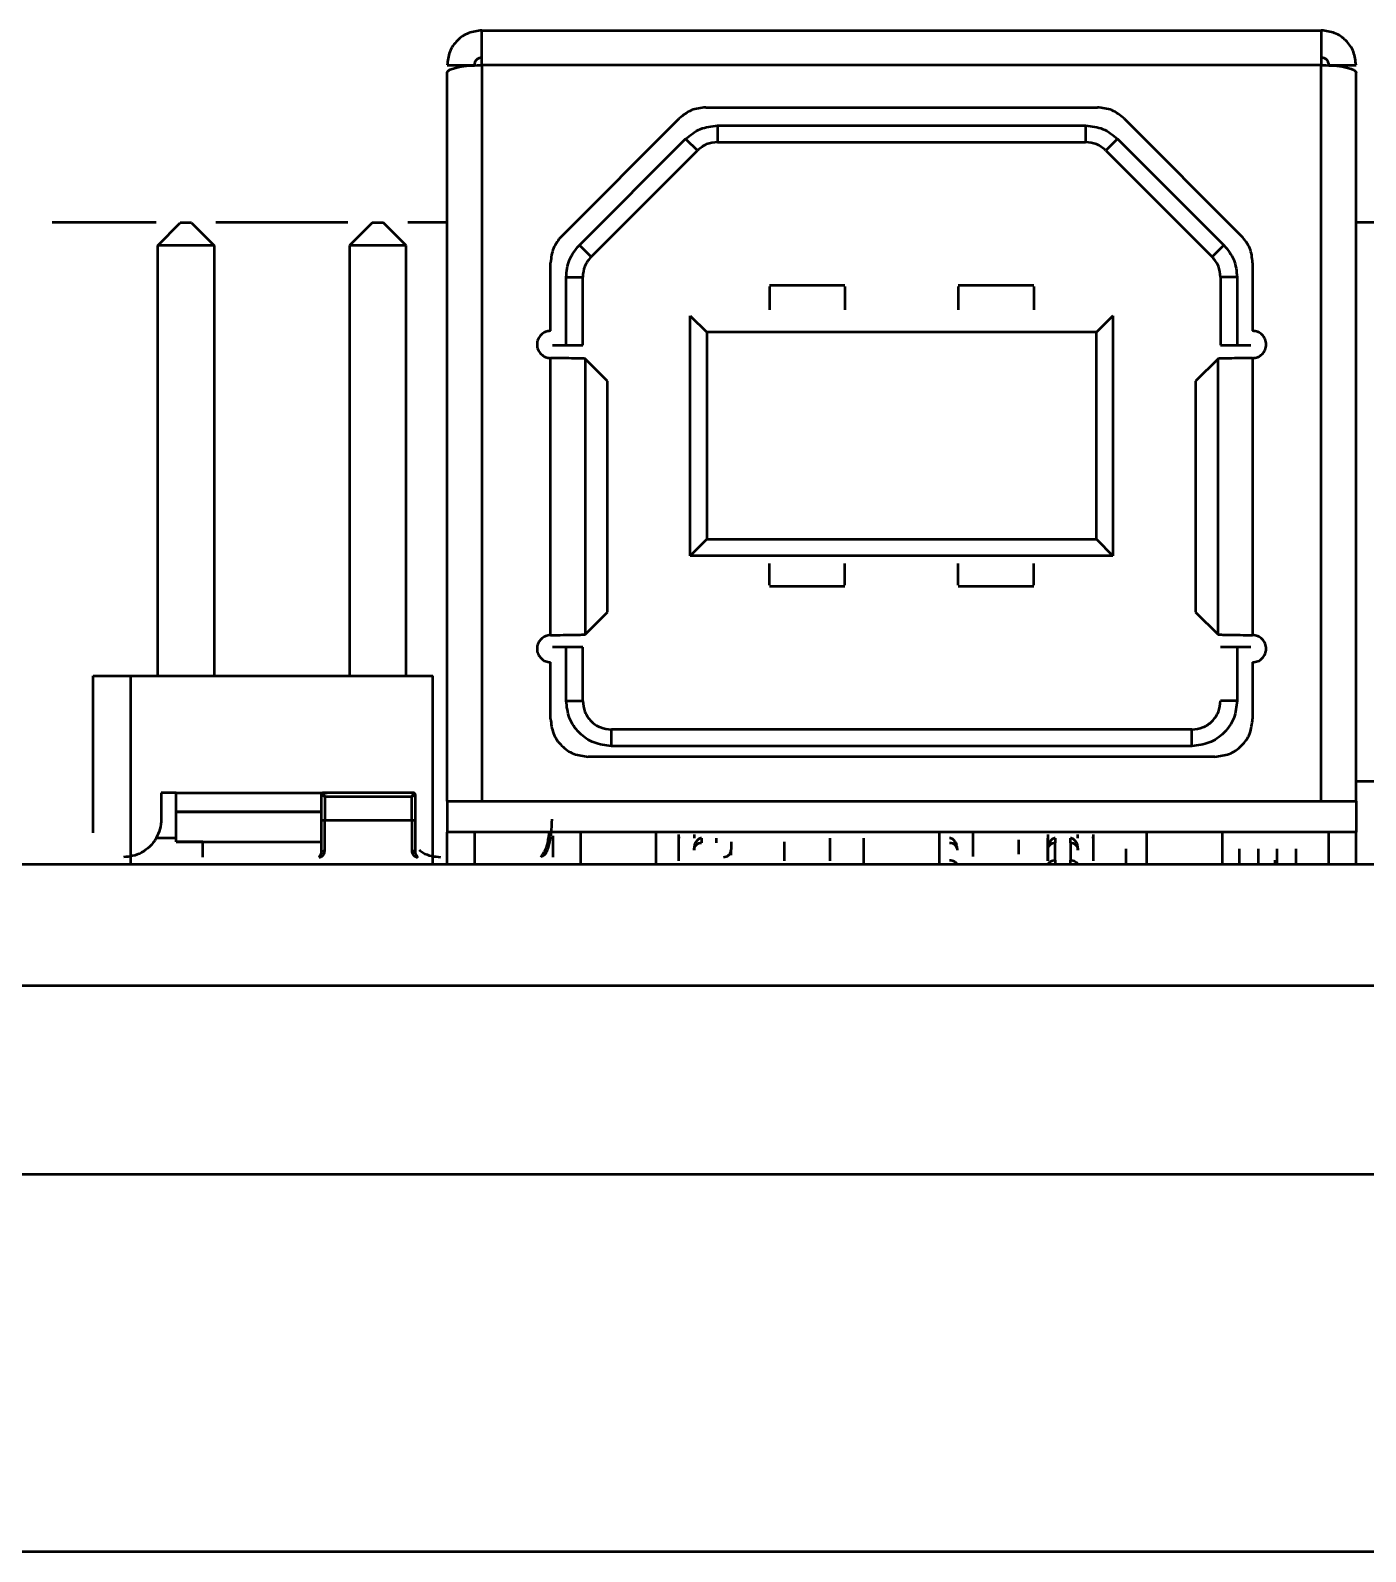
# Model space of a CAD drawing. Header units: millimetres. Extents: x 0 to 1189, y 0 to 841.
# Drawn here: x 408.5 to 426.18, y 537.29 to 557.44 of the extents above; entities that cross this region are included whole.
import ezdxf

# ---------------------------------------------------------------- set-up
doc = ezdxf.new("R2010")
doc.units = ezdxf.units.MM
doc.layers.add('粗实线层', color=7, linetype='Continuous', lineweight=50)

msp = doc.modelspace()

# ---------------------------------------------------------------- linework, layer by layer
at = {"layer": '粗实线层'}
for p, q in [((414.478, 557.444), (425.598, 557.444)), ((414.018, 556.984), (414.378, 556.984)), ((414.478, 556.984), (414.478, 547.234)), ((425.598, 556.984), (414.478, 556.984)), ((425.598, 547.234), (425.598, 556.984)), ((425.698, 556.984), (426.058, 556.984)), ((414.018, 547.234), (414.018, 556.884)), ((426.058, 547.234), (426.058, 556.884)), ((417.445, 556.424), (422.631, 556.424)), ((415.535, 554.721), (417.092, 556.278)), ((417.601, 556.184), (422.476, 556.184)), ((417.601, 556.184), (417.601, 555.964)), ((422.476, 556.184), (422.476, 555.964)), ((422.985, 556.278), (424.542, 554.721)), ((415.769, 554.601), (417.177, 556.008)), ((417.177, 556.008), (417.332, 555.853)), ((417.601, 555.964), (422.476, 555.964)), ((422.9, 556.008), (422.745, 555.853)), ((422.9, 556.008), (424.307, 554.601)), ((415.925, 554.446), (417.332, 555.853)), ((422.745, 555.853), (424.152, 554.446)), ((408.785, 554.904), (410.161, 554.904)), ((410.183, 554.594), (410.483, 554.894)), ((410.633, 554.894), (410.483, 554.894)), ((410.633, 554.894), (410.933, 554.594)), ((410.955, 554.904), (412.701, 554.904)), ((413.023, 554.894), (412.723, 554.594)), ((413.173, 554.894), (413.023, 554.894)), ((413.473, 554.594), (413.173, 554.894)), ((413.495, 554.904), (414.018, 554.904)), ((426.058, 554.904), (427.231, 554.904)), ((410.933, 554.594), (410.183, 554.594)), ((410.183, 548.894), (410.183, 554.594)), ((410.933, 554.594), (410.933, 548.894)), ((413.473, 554.594), (412.723, 554.594)), ((412.723, 554.594), (412.723, 548.894)), ((413.473, 548.894), (413.473, 554.594)), ((415.769, 554.601), (415.925, 554.446)), ((424.307, 554.601), (424.152, 554.446)), ((415.388, 553.464), (415.388, 554.367)), ((424.688, 554.367), (424.688, 553.464)), ((415.594, 553.274), (415.594, 554.177)), ((415.594, 554.177), (415.813, 554.177)), ((415.813, 553.274), (415.813, 554.177)), ((424.263, 554.177), (424.263, 553.274)), ((424.483, 554.177), (424.263, 554.177)), ((424.483, 554.177), (424.483, 553.274)), ((419.288, 554.064), (418.288, 554.064)), ((421.788, 554.064), (420.788, 554.064)), ((417.238, 553.664), (417.458, 553.445)), ((417.238, 550.484), (417.238, 553.664)), ((422.838, 553.664), (422.619, 553.445)), ((422.838, 553.664), (422.838, 550.484)), ((422.619, 553.445), (417.458, 553.445)), ((417.458, 553.445), (417.458, 550.704)), ((422.619, 550.704), (422.619, 553.445)), ((415.413, 553.274), (415.594, 553.274)), ((415.594, 553.274), (415.813, 553.274)), ((424.263, 553.274), (424.483, 553.274)), ((424.483, 553.274), (424.663, 553.274)), ((415.388, 549.434), (415.388, 553.104)), ((415.847, 553.096), (415.847, 549.442)), ((416.144, 552.798), (415.847, 553.096)), ((424.23, 553.096), (423.933, 552.798)), ((424.23, 549.442), (424.23, 553.096)), ((424.688, 553.104), (424.688, 549.434)), ((416.144, 549.74), (416.144, 552.798)), ((423.933, 552.798), (423.933, 549.74)), ((417.238, 550.484), (417.458, 550.704)), ((417.458, 550.704), (422.619, 550.704)), ((422.619, 550.704), (422.838, 550.484)), ((422.838, 550.484), (417.238, 550.484)), ((418.288, 550.084), (419.288, 550.084)), ((420.788, 550.084), (421.788, 550.084)), ((415.847, 549.442), (416.144, 549.74)), ((423.933, 549.74), (424.23, 549.442)), ((415.594, 549.274), (415.413, 549.274)), ((415.594, 548.564), (415.594, 549.274)), ((415.813, 549.274), (415.594, 549.274)), ((415.813, 548.564), (415.813, 549.274)), ((424.483, 549.274), (424.263, 549.274)), ((424.483, 549.274), (424.483, 548.564)), ((424.663, 549.274), (424.483, 549.274)), ((409.328, 546.816), (409.328, 548.894)), ((409.828, 546.394), (409.828, 548.894)), ((409.828, 548.894), (413.828, 548.894)), ((413.828, 546.394), (413.828, 548.894)), ((415.388, 548.324), (415.388, 549.074)), ((424.688, 549.074), (424.688, 548.324)), ((415.594, 548.564), (415.813, 548.564)), ((424.483, 548.564), (424.263, 548.564)), ((416.193, 547.965), (416.193, 548.184)), ((423.883, 548.184), (416.193, 548.184)), ((423.883, 547.965), (423.883, 548.184)), ((423.883, 547.965), (416.193, 547.965)), ((424.188, 547.824), (415.888, 547.824)), ((430.38, 547.494), (426.058, 547.494)), ((410.23, 547.344), (410.23, 546.994)), ((410.43, 547.344), (410.23, 547.344)), ((410.43, 547.094), (410.43, 547.344)), ((410.43, 547.094), (410.43, 547.344)), ((410.43, 547.094), (410.43, 547.344)), ((410.43, 547.344), (412.43, 547.344)), ((410.43, 547.094), (410.43, 547.344)), ((412.348, 547.319), (412.348, 546.98)), ((413.573, 547.344), (412.373, 547.344)), ((412.398, 547.294), (412.398, 546.98)), ((413.548, 547.294), (412.398, 547.294)), ((413.548, 546.98), (413.548, 547.294)), ((413.598, 546.98), (413.598, 547.319)), ((410.43, 547.094), (412.348, 547.094)), ((412.348, 547.094), (410.43, 547.094)), ((410.43, 546.744), (410.43, 547.094)), ((410.43, 546.744), (410.43, 547.094)), ((410.43, 547.094), (412.348, 547.094)), ((410.43, 546.744), (410.43, 547.094)), ((410.43, 546.744), (410.43, 547.094)), ((412.348, 547.094), (410.43, 547.094)), ((414.018, 547.234), (414.478, 547.234)), ((414.478, 547.234), (425.598, 547.234)), ((425.598, 547.234), (426.058, 547.234)), ((413.548, 546.98), (412.398, 546.98)), ((410.43, 546.744), (410.163, 546.744)), ((410.43, 546.694), (410.43, 546.744)), ((410.43, 546.694), (410.43, 546.744)), ((410.43, 546.694), (412.348, 546.694)), ((410.78, 546.694), (410.43, 546.694)), ((426.058, 546.824), (414.018, 546.824)), ((414.018, 546.394), (414.018, 546.824)), ((414.378, 546.824), (414.378, 546.394)), ((415.788, 546.394), (415.788, 546.824)), ((416.788, 546.394), (416.788, 546.824)), ((417.088, 546.764), (417.088, 546.744)), ((417.088, 546.444), (417.088, 546.744)), ((417.088, 546.444), (417.088, 546.744)), ((417.288, 546.794), (417.288, 546.744)), ((418.488, 546.444), (418.488, 546.694)), ((419.088, 546.744), (419.088, 546.444)), ((419.538, 546.394), (419.538, 546.744)), ((420.538, 546.394), (420.538, 546.824)), ((420.988, 546.502), (420.988, 546.824)), ((421.588, 546.721), (421.588, 546.533)), ((421.974, 546.744), (421.974, 546.614)), ((421.974, 546.444), (421.974, 546.744)), ((422.374, 546.744), (422.374, 546.794)), ((422.574, 546.744), (422.574, 546.764)), ((422.574, 546.744), (422.574, 546.444)), ((422.574, 546.744), (422.574, 546.444)), ((423.288, 546.394), (423.288, 546.824)), ((424.288, 546.394), (424.288, 546.824)), ((425.698, 546.394), (425.698, 546.824)), ((426.058, 546.394), (426.058, 546.824)), ((412.323, 546.494), (412.348, 546.538)), ((412.323, 546.493), (412.338, 546.494)), ((413.598, 546.538), (413.623, 546.494)), ((413.609, 546.494), (413.623, 546.493)), ((417.288, 546.614), (417.288, 546.584)), ((417.78, 546.519), (417.78, 546.594)), ((421.974, 546.614), (421.974, 546.584)), ((421.974, 546.614), (421.974, 546.444)), ((422.374, 546.584), (422.374, 546.614)), ((423.012, 546.414), (423.012, 546.604)), ((424.512, 546.414), (424.512, 546.604)), ((424.762, 546.604), (424.762, 546.414)), ((425.012, 546.414), (425.012, 546.604)), ((425.262, 546.604), (425.262, 546.414)), ((445.561, 546.394), (404.718, 546.394)), ((416.788, 546.394), (415.788, 546.394)), ((419.286, 546.394), (419.288, 546.394)), ((420.772, 546.394), (420.774, 546.394)), ((421.974, 546.394), (421.977, 546.394)), ((422.372, 546.394), (422.374, 546.394)), ((424.288, 546.394), (423.288, 546.394)), ((424.987, 546.404), (424.987, 546.454)), ((366.413, 544.794), (453.058, 544.794)), ((366.413, 542.294), (453.058, 542.294)), ((346.413, 537.294), (451.413, 537.294))]:
    msp.add_line(p, q, dxfattribs=at)
at = {"layer": '粗实线层', "flags": 128}
msp.add_lwpolyline([(415.259, 546.494), (415.259, 546.494)], dxfattribs=at)
at = {"layer": '粗实线层'}
for points, knots in [([(414.478, 557.444), (414.418, 557.437), (414.297, 557.423), (414.145, 557.317), (414.039, 557.165), (414.025, 557.045), (414.018, 556.984)], [0, 0, 0, 0, 0.249999, 0.500003, 0.749999, 1, 1, 1, 1]), ([(414.478, 556.984), (414.478, 557.045), (414.478, 557.165), (414.478, 557.317), (414.478, 557.423), (414.478, 557.437), (414.478, 557.444)], [0, 0, 0, 0, 0.250002, 0.5, 0.750004, 1, 1, 1, 1]), ([(425.598, 557.444), (425.598, 557.437), (425.598, 557.423), (425.598, 557.317), (425.598, 557.165), (425.598, 557.045), (425.598, 556.984)], [0, 0, 0, 0, 0.249996, 0.5, 0.749998, 1, 1, 1, 1]), ([(426.058, 556.984), (426.051, 557.045), (426.038, 557.165), (425.931, 557.317), (425.779, 557.423), (425.659, 557.437), (425.598, 557.444)], [0, 0, 0, 0, 0.250001, 0.499997, 0.75, 1, 1, 1, 1]), ([(414.018, 556.884), (414.021, 556.893), (414.026, 556.909), (414.068, 556.931), (414.127, 556.95), (414.217, 556.968), (414.336, 556.982), (414.435, 556.983), (414.478, 556.984)], [0, 0, 0, 0, 0.1602, 0.3152112, 0.4608458, 0.5944533, 0.8213658, 1, 1, 1, 1]), ([(414.478, 557.084), (414.465, 557.083), (414.439, 557.08), (414.406, 557.057), (414.383, 557.024), (414.38, 556.997), (414.378, 556.984)], [0, 0, 0, 0, 0.249999, 0.500003, 0.750007, 1, 1, 1, 1]), ([(425.698, 556.984), (425.697, 556.997), (425.694, 557.024), (425.671, 557.057), (425.638, 557.08), (425.611, 557.083), (425.598, 557.084)], [0, 0, 0, 0, 0.249992, 0.499998, 0.75, 1, 1, 1, 1]), ([(425.598, 556.984), (425.642, 556.983), (425.741, 556.982), (425.86, 556.968), (425.95, 556.95), (426.009, 556.931), (426.05, 556.909), (426.056, 556.893), (426.058, 556.884)], [0, 0, 0, 0, 0.1786342, 0.4055474, 0.5391544, 0.6847886, 0.8398001, 1, 1, 1, 1]), ([(417.445, 556.424), (417.379, 556.417), (417.247, 556.404), (417.144, 556.32), (417.092, 556.278)], [0, 0, 0, 0, 0.499999, 1, 1, 1, 1]), ([(422.985, 556.278), (422.933, 556.32), (422.83, 556.404), (422.697, 556.417), (422.631, 556.424)], [0, 0, 0, 0, 0.5, 1, 1, 1, 1]), ([(417.177, 556.008), (417.239, 556.058), (417.363, 556.159), (417.521, 556.175), (417.601, 556.184)], [0, 0, 0, 0, 0.500002, 1, 1, 1, 1]), ([(422.476, 556.184), (422.555, 556.175), (422.714, 556.159), (422.838, 556.058), (422.9, 556.008)], [0, 0, 0, 0, 0.499998, 1, 1, 1, 1]), ([(417.601, 555.964), (417.55, 555.959), (417.45, 555.949), (417.371, 555.885), (417.332, 555.853)], [0, 0, 0, 0, 0.5, 1, 1, 1, 1]), ([(422.745, 555.853), (422.705, 555.885), (422.627, 555.949), (422.526, 555.959), (422.476, 555.964)], [0, 0, 0, 0, 0.5, 1, 1, 1, 1]), ([(415.535, 554.721), (415.493, 554.669), (415.409, 554.566), (415.395, 554.433), (415.388, 554.367)], [0, 0, 0, 0, 0.500002, 1, 1, 1, 1]), ([(415.594, 554.177), (415.602, 554.256), (415.618, 554.415), (415.719, 554.539), (415.769, 554.601)], [0, 0, 0, 0, 0.5, 1, 1, 1, 1]), ([(424.307, 554.601), (424.357, 554.539), (424.458, 554.415), (424.475, 554.256), (424.483, 554.177)], [0, 0, 0, 0, 0.5, 1, 1, 1, 1]), ([(424.688, 554.367), (424.681, 554.433), (424.668, 554.566), (424.584, 554.669), (424.542, 554.721)], [0, 0, 0, 0, 0.499998, 1, 1, 1, 1]), ([(415.925, 554.446), (415.893, 554.406), (415.829, 554.328), (415.818, 554.227), (415.813, 554.177)], [0, 0, 0, 0, 0.499994, 1, 1, 1, 1]), ([(424.263, 554.177), (424.258, 554.227), (424.248, 554.328), (424.184, 554.406), (424.152, 554.446)], [0, 0, 0, 0, 0.5000062, 1, 1, 1, 1]), ([(418.288, 554.052), (418.288, 554.045), (418.288, 554.028), (418.288, 553.9), (418.288, 553.76), (418.288, 553.742)], [0, 0, 0, 0, 0.414788, 0.921296, 1, 1, 1, 1]), ([(419.288, 554.052), (419.288, 554.045), (419.288, 554.028), (419.288, 553.9), (419.288, 553.76), (419.288, 553.742)], [0, 0, 0, 0, 0.414788, 0.921296, 1, 1, 1, 1]), ([(420.788, 554.052), (420.788, 554.045), (420.788, 554.028), (420.788, 553.9), (420.788, 553.76), (420.788, 553.742)], [0, 0, 0, 0, 0.414788, 0.921296, 1, 1, 1, 1]), ([(421.788, 554.052), (421.788, 554.045), (421.788, 554.028), (421.788, 553.9), (421.788, 553.76), (421.788, 553.742)], [0, 0, 0, 0, 0.414788, 0.921296, 1, 1, 1, 1]), ([(415.388, 553.464), (415.365, 553.462), (415.318, 553.456), (415.258, 553.414), (415.218, 553.355), (415.204, 553.284), (415.218, 553.213), (415.258, 553.154), (415.318, 553.112), (415.365, 553.107), (415.388, 553.104)], [0, 0, 0, 0, 0.125, 0.25, 0.375001, 0.499997, 0.624999, 0.75, 0.875, 1, 1, 1, 1]), ([(424.868, 553.284), (424.866, 553.308), (424.86, 553.355), (424.819, 553.414), (424.759, 553.456), (424.712, 553.462), (424.688, 553.464)], [0, 0, 0, 0, 0.249993, 0.499998, 0.749999, 1, 1, 1, 1]), ([(424.688, 553.104), (424.712, 553.107), (424.759, 553.112), (424.819, 553.154), (424.86, 553.213), (424.866, 553.261), (424.868, 553.284)], [0, 0, 0, 0, 0.249998, 0.499995, 0.749997, 1, 1, 1, 1]), ([(415.847, 553.096), (415.835, 553.097), (415.813, 553.098), (415.706, 553.1), (415.559, 553.102), (415.445, 553.104), (415.388, 553.104)], [0, 0, 0, 0, 0.249996, 0.499999, 0.749999, 1, 1, 1, 1]), ([(424.688, 553.104), (424.631, 553.104), (424.518, 553.102), (424.371, 553.1), (424.263, 553.098), (424.241, 553.097), (424.23, 553.096)], [0, 0, 0, 0, 0.250001, 0.500001, 0.750004, 1, 1, 1, 1]), ([(418.288, 550.094), (418.288, 550.129), (418.288, 550.171), (418.288, 550.35), (418.288, 550.383)], [0, 0, 0, 0, 0.814408, 1, 1, 1, 1]), ([(419.288, 550.094), (419.288, 550.129), (419.288, 550.171), (419.288, 550.35), (419.288, 550.383)], [0, 0, 0, 0, 0.814408, 1, 1, 1, 1]), ([(420.788, 550.094), (420.788, 550.129), (420.788, 550.171), (420.788, 550.35), (420.788, 550.383)], [0, 0, 0, 0, 0.814408, 1, 1, 1, 1]), ([(421.788, 550.094), (421.788, 550.129), (421.788, 550.171), (421.788, 550.35), (421.788, 550.383)], [0, 0, 0, 0, 0.814408, 1, 1, 1, 1]), ([(415.388, 549.434), (415.365, 549.432), (415.318, 549.426), (415.258, 549.384), (415.218, 549.325), (415.204, 549.254), (415.218, 549.183), (415.258, 549.124), (415.318, 549.082), (415.365, 549.077), (415.388, 549.074)], [0, 0, 0, 0, 0.125, 0.25, 0.375001, 0.499997, 0.624999, 0.75, 0.875, 1, 1, 1, 1]), ([(415.388, 549.434), (415.445, 549.435), (415.559, 549.436), (415.706, 549.438), (415.813, 549.44), (415.835, 549.442), (415.847, 549.442)], [0, 0, 0, 0, 0.250001, 0.500001, 0.750004, 1, 1, 1, 1]), ([(424.23, 549.442), (424.241, 549.442), (424.263, 549.44), (424.371, 549.438), (424.518, 549.436), (424.631, 549.435), (424.688, 549.434)], [0, 0, 0, 0, 0.249996, 0.499999, 0.749999, 1, 1, 1, 1]), ([(424.868, 549.254), (424.866, 549.278), (424.86, 549.325), (424.819, 549.384), (424.759, 549.426), (424.712, 549.432), (424.688, 549.434)], [0, 0, 0, 0, 0.249993, 0.499998, 0.749999, 1, 1, 1, 1]), ([(424.688, 549.074), (424.712, 549.077), (424.759, 549.082), (424.819, 549.124), (424.86, 549.183), (424.866, 549.231), (424.868, 549.254)], [0, 0, 0, 0, 0.249998, 0.499995, 0.749997, 1, 1, 1, 1]), ([(409.328, 548.894), (409.336, 548.894), (409.351, 548.894), (409.466, 548.894), (409.632, 548.894), (409.763, 548.894), (409.828, 548.894)], [0, 0, 0, 0, 0.2499962, 0.4999992, 0.7499998, 1, 1, 1, 1]), ([(416.193, 547.965), (416.115, 547.974), (415.958, 547.992), (415.76, 548.13), (415.621, 548.329), (415.603, 548.486), (415.594, 548.564)], [0, 0, 0, 0, 0.25, 0.5, 0.75, 1, 1, 1, 1]), ([(415.813, 548.564), (415.819, 548.514), (415.83, 548.415), (415.918, 548.289), (416.044, 548.201), (416.144, 548.19), (416.193, 548.184)], [0, 0, 0, 0, 0.249999, 0.499999, 0.75, 1, 1, 1, 1]), ([(424.483, 548.564), (424.474, 548.486), (424.456, 548.329), (424.317, 548.13), (424.119, 547.992), (423.962, 547.974), (423.883, 547.965)], [0, 0, 0, 0, 0.25, 0.499999, 0.75, 1, 1, 1, 1]), ([(423.883, 548.184), (423.933, 548.19), (424.033, 548.201), (424.158, 548.289), (424.246, 548.415), (424.258, 548.514), (424.263, 548.564)], [0, 0, 0, 0, 0.250001, 0.500001, 0.750002, 1, 1, 1, 1]), ([(415.388, 548.324), (415.396, 548.259), (415.411, 548.128), (415.526, 547.962), (415.692, 547.847), (415.823, 547.832), (415.888, 547.824)], [0, 0, 0, 0, 0.249998, 0.499999, 0.75, 1, 1, 1, 1]), ([(424.188, 547.824), (424.254, 547.832), (424.385, 547.847), (424.55, 547.962), (424.666, 548.128), (424.681, 548.259), (424.688, 548.324)], [0, 0, 0, 0, 0.2499999, 0.5000009, 0.7500016, 1, 1, 1, 1]), ([(412.373, 547.344), (412.37, 547.344), (412.365, 547.343), (412.36, 547.34), (412.355, 547.337), (412.352, 547.333), (412.349, 547.327), (412.349, 547.322), (412.348, 547.319)], [0, 0, 0, 0, 0.239462, 0.368353, 0.499978, 0.631617, 0.760519, 1, 1, 1, 1]), ([(412.348, 547.319), (412.348, 547.319), (412.349, 547.319), (412.352, 547.317), (412.357, 547.315), (412.365, 547.311), (412.379, 547.304), (412.392, 547.297), (412.398, 547.294)], [0, 0, 0, 0, 0.118327, 0.23776, 0.3592, 0.483182, 0.737971, 1, 1, 1, 1]), ([(412.398, 547.294), (412.395, 547.301), (412.389, 547.314), (412.382, 547.328), (412.377, 547.336), (412.375, 547.341), (412.374, 547.344), (412.373, 547.344), (412.373, 547.344)], [0, 0, 0, 0, 0.262028, 0.516829, 0.6408, 0.76224, 0.881673, 1, 1, 1, 1]), ([(413.573, 547.344), (413.573, 547.344), (413.573, 547.344), (413.572, 547.341), (413.569, 547.336), (413.565, 547.328), (413.558, 547.314), (413.552, 547.301), (413.548, 547.294)], [0, 0, 0, 0, 0.118327, 0.237758, 0.359197, 0.483168, 0.737968, 1, 1, 1, 1]), ([(413.548, 547.294), (413.555, 547.297), (413.568, 547.304), (413.582, 547.311), (413.59, 547.315), (413.595, 547.317), (413.598, 547.319), (413.598, 547.319), (413.598, 547.319)], [0, 0, 0, 0, 0.262036, 0.516824, 0.640805, 0.762244, 0.881673, 1, 1, 1, 1]), ([(413.598, 547.319), (413.598, 547.322), (413.597, 547.327), (413.594, 547.333), (413.591, 547.337), (413.587, 547.34), (413.581, 547.343), (413.576, 547.344), (413.573, 547.344)], [0, 0, 0, 0, 0.239481, 0.368383, 0.500022, 0.631647, 0.760538, 1, 1, 1, 1]), ([(414.018, 547.234), (414.018, 547.181), (414.018, 547.073), (414.018, 546.938), (414.018, 546.843), (414.018, 546.83), (414.018, 546.824)], [0, 0, 0, 0, 0.25, 0.5, 0.749998, 1, 1, 1, 1]), ([(426.058, 547.234), (426.058, 547.181), (426.058, 547.073), (426.058, 546.938), (426.058, 546.843), (426.058, 546.83), (426.058, 546.824)], [0, 0, 0, 0, 0.25, 0.5, 0.749998, 1, 1, 1, 1]), ([(410.23, 546.994), (410.227, 546.95), (410.221, 546.863), (410.183, 546.784), (410.163, 546.744)], [0, 0, 0, 0, 0.499997, 1, 1, 1, 1]), ([(412.348, 546.98), (412.348, 546.938), (412.348, 546.852), (412.348, 546.73), (412.348, 546.62), (412.348, 546.565), (412.348, 546.538)], [0, 0, 0, 0, 0.246559, 0.500003, 0.753442, 1, 1, 1, 1]), ([(412.398, 546.98), (412.392, 546.98), (412.382, 546.98), (412.371, 546.98), (412.363, 546.98), (412.356, 546.98), (412.35, 546.98), (412.349, 546.98), (412.348, 546.98)], [0, 0, 0, 0, 0.23946, 0.368356, 0.500014, 0.631658, 0.760559, 1, 1, 1, 1]), ([(412.398, 546.578), (412.398, 546.603), (412.398, 546.653), (412.398, 546.753), (412.398, 546.864), (412.398, 546.941), (412.398, 546.98)], [0, 0, 0, 0, 0.246559, 0.499999, 0.75344, 1, 1, 1, 1]), ([(413.548, 546.98), (413.548, 546.941), (413.548, 546.864), (413.548, 546.753), (413.548, 546.653), (413.548, 546.603), (413.548, 546.578)], [0, 0, 0, 0, 0.24656, 0.500001, 0.753441, 1, 1, 1, 1]), ([(413.598, 546.98), (413.598, 546.98), (413.597, 546.98), (413.59, 546.98), (413.584, 546.98), (413.576, 546.98), (413.564, 546.98), (413.555, 546.98), (413.548, 546.98)], [0, 0, 0, 0, 0.239439, 0.368344, 0.499979, 0.631637, 0.760542, 1, 1, 1, 1]), ([(413.598, 546.538), (413.598, 546.565), (413.598, 546.62), (413.598, 546.73), (413.598, 546.852), (413.598, 546.938), (413.598, 546.98)], [0, 0, 0, 0, 0.246558, 0.499997, 0.753441, 1, 1, 1, 1]), ([(415.403, 546.994), (415.401, 546.931), (415.398, 546.835), (415.38, 546.718), (415.362, 546.638), (415.339, 546.574), (415.305, 546.511), (415.277, 546.501), (415.259, 546.494)], [0, 0, 0, 0, 0.239457, 0.368358, 0.500001, 0.631637, 0.760541, 1, 1, 1, 1]), ([(410.163, 546.744), (410.151, 546.724), (410.124, 546.683), (410.06, 546.613), (409.968, 546.548), (409.851, 546.503), (409.77, 546.497), (409.73, 546.494)], [0, 0, 0, 0, 0.119395, 0.250393, 0.50015, 0.749167, 1, 1, 1, 1]), ([(410.78, 546.494), (410.78, 546.497), (410.78, 546.503), (410.78, 546.547), (410.78, 546.612), (410.78, 546.667), (410.78, 546.694)], [0, 0, 0, 0, 0.249998, 0.499997, 0.749999, 1, 1, 1, 1]), ([(415.259, 546.494), (415.29, 546.541), (415.353, 546.636), (415.362, 546.748), (415.367, 546.805)], [0, 0, 0, 0, 0.4999985, 1, 1, 1, 1]), ([(415.417, 546.775), (415.417, 546.728), (415.417, 546.624), (415.417, 546.517), (415.417, 546.502), (415.417, 546.494)], [0, 0, 0, 0, 0.292808, 0.646402, 1, 1, 1, 1]), ([(417.088, 546.744), (417.088, 546.751), (417.088, 546.764), (417.088, 546.78), (417.088, 546.792), (417.088, 546.793), (417.088, 546.794)], [0, 0, 0, 0, 0.250004, 0.499962, 0.749926, 1, 1, 1, 1]), ([(417.388, 546.744), (417.381, 546.743), (417.366, 546.742), (417.34, 546.727), (417.314, 546.699), (417.293, 546.659), (417.29, 546.629), (417.288, 546.614)], [0, 0, 0, 0, 0.119127, 0.251354, 0.501343, 0.751131, 1, 1, 1, 1]), ([(417.288, 546.584), (417.29, 546.597), (417.292, 546.616), (417.304, 546.639), (417.317, 546.655), (417.333, 546.668), (417.356, 546.68), (417.376, 546.682), (417.388, 546.684)], [0, 0, 0, 0, 0.239458, 0.368362, 0.500003, 0.631644, 0.760543, 1, 1, 1, 1]), ([(417.388, 546.744), (417.388, 546.736), (417.388, 546.72), (417.388, 546.702), (417.388, 546.689), (417.388, 546.685), (417.388, 546.684)], [0, 0, 0, 0, 0.247376, 0.500119, 0.752818, 1, 1, 1, 1]), ([(417.588, 546.684), (417.588, 546.685), (417.588, 546.689), (417.588, 546.702), (417.588, 546.72), (417.588, 546.736), (417.588, 546.744)], [0, 0, 0, 0, 0.247182, 0.499881, 0.752624, 1, 1, 1, 1]), ([(417.78, 546.694), (417.78, 546.677), (417.78, 546.642), (417.78, 546.61), (417.78, 546.594)], [0, 0, 0, 0, 0.500014, 1, 1, 1, 1]), ([(420.774, 546.614), (420.773, 546.629), (420.77, 546.659), (420.749, 546.699), (420.723, 546.727), (420.696, 546.742), (420.681, 546.743), (420.674, 546.744)], [0, 0, 0, 0, 0.250067, 0.499834, 0.749348, 0.881182, 1, 1, 1, 1]), ([(420.674, 546.684), (420.687, 546.682), (420.706, 546.68), (420.73, 546.668), (420.746, 546.655), (420.758, 546.639), (420.771, 546.616), (420.773, 546.597), (420.774, 546.584)], [0, 0, 0, 0, 0.239454, 0.368357, 0.499995, 0.631639, 0.760541, 1, 1, 1, 1]), ([(421.974, 546.794), (421.974, 546.793), (421.974, 546.792), (421.974, 546.78), (421.974, 546.764), (421.974, 546.751), (421.974, 546.744)], [0, 0, 0, 0, 0.24999, 0.499965, 0.749986, 1, 1, 1, 1]), ([(422.074, 546.744), (422.067, 546.743), (422.052, 546.742), (422.026, 546.727), (422, 546.699), (421.979, 546.659), (421.976, 546.629), (421.974, 546.614)], [0, 0, 0, 0, 0.119127, 0.251354, 0.501342, 0.751131, 1, 1, 1, 1]), ([(421.974, 546.584), (421.976, 546.597), (421.978, 546.616), (421.99, 546.639), (422.003, 546.655), (422.019, 546.668), (422.042, 546.68), (422.062, 546.682), (422.074, 546.684)], [0, 0, 0, 0, 0.23946, 0.368361, 0.500005, 0.631643, 0.760545, 1, 1, 1, 1]), ([(422.074, 546.744), (422.074, 546.736), (422.074, 546.72), (422.074, 546.702), (422.074, 546.689), (422.074, 546.685), (422.074, 546.684)], [0, 0, 0, 0, 0.247362, 0.500134, 0.752812, 1, 1, 1, 1]), ([(422.074, 546.454), (422.074, 546.512), (422.074, 546.629), (422.074, 546.665), (422.074, 546.684)], [0, 0, 0, 0, 0.500003, 1, 1, 1, 1]), ([(422.374, 546.614), (422.373, 546.629), (422.37, 546.659), (422.349, 546.699), (422.323, 546.727), (422.296, 546.742), (422.281, 546.743), (422.274, 546.744)], [0, 0, 0, 0, 0.250067, 0.499834, 0.749347, 0.881182, 1, 1, 1, 1]), ([(422.274, 546.684), (422.274, 546.685), (422.274, 546.689), (422.274, 546.702), (422.274, 546.72), (422.274, 546.736), (422.274, 546.744)], [0, 0, 0, 0, 0.247188, 0.499866, 0.752638, 1, 1, 1, 1]), ([(422.274, 546.684), (422.274, 546.665), (422.274, 546.629), (422.274, 546.512), (422.274, 546.454)], [0, 0, 0, 0, 0.499997, 1, 1, 1, 1]), ([(422.274, 546.684), (422.287, 546.682), (422.306, 546.68), (422.33, 546.668), (422.346, 546.655), (422.358, 546.639), (422.371, 546.616), (422.373, 546.597), (422.374, 546.584)], [0, 0, 0, 0, 0.239455, 0.368357, 0.499995, 0.631639, 0.76054, 1, 1, 1, 1]), ([(422.574, 546.794), (422.574, 546.793), (422.574, 546.792), (422.574, 546.78), (422.574, 546.764), (422.574, 546.751), (422.574, 546.744)], [0, 0, 0, 0, 0.24999, 0.499965, 0.749986, 1, 1, 1, 1]), ([(412.323, 546.494), (412.323, 546.494), (412.323, 546.494), (412.323, 546.494), (412.323, 546.493), (412.323, 546.493)], [0, 0, 0, 0, 0.175488, 0.499801, 1, 1, 1, 1]), ([(412.338, 546.494), (412.354, 546.503), (412.386, 546.52), (412.394, 546.559), (412.398, 546.578)], [0, 0, 0, 0, 0.502013, 1, 1, 1, 1]), ([(412.348, 546.538), (412.349, 546.543), (412.35, 546.55), (412.356, 546.56), (412.363, 546.566), (412.371, 546.571), (412.382, 546.576), (412.392, 546.577), (412.398, 546.578)], [0, 0, 0, 0, 0.239442, 0.368351, 0.499987, 0.631638, 0.760545, 1, 1, 1, 1]), ([(413.548, 546.578), (413.552, 546.559), (413.56, 546.52), (413.593, 546.503), (413.609, 546.494)], [0, 0, 0, 0, 0.497987, 1, 1, 1, 1]), ([(413.598, 546.538), (413.598, 546.543), (413.597, 546.55), (413.59, 546.56), (413.584, 546.566), (413.576, 546.571), (413.564, 546.576), (413.555, 546.577), (413.548, 546.578)], [0, 0, 0, 0, 0.23944, 0.368354, 0.499981, 0.631631, 0.760547, 1, 1, 1, 1]), ([(413.623, 546.493), (413.623, 546.493), (413.623, 546.494), (413.624, 546.494), (413.623, 546.494), (413.623, 546.494)], [0, 0, 0, 0, 0.500199, 0.824512, 1, 1, 1, 1]), ([(413.645, 546.589), (413.661, 546.576), (413.713, 546.537), (413.81, 546.504), (413.89, 546.497), (413.93, 546.494)], [0, 0, 0, 0, 0.185027, 0.591032, 1, 1, 1, 1]), ([(417.68, 546.494), (417.692, 546.495), (417.714, 546.498), (417.747, 546.517), (417.774, 546.547), (417.778, 546.58), (417.78, 546.594)], [0, 0, 0, 0, 0.251177, 0.500559, 0.777437, 1, 1, 1, 1]), ([(420.674, 546.454), (420.685, 546.453), (420.708, 546.452), (420.738, 546.438), (420.762, 546.419), (420.769, 546.402), (420.772, 546.394)], [0, 0, 0, 0, 0.242435, 0.499634, 0.757032, 1, 1, 1, 1]), ([(421.977, 546.394), (421.98, 546.402), (421.987, 546.419), (422.011, 546.438), (422.041, 546.452), (422.063, 546.453), (422.074, 546.454)], [0, 0, 0, 0, 0.242968, 0.500366, 0.757566, 1, 1, 1, 1]), ([(422.074, 546.454), (422.074, 546.443), (422.074, 546.42), (422.074, 546.416), (422.074, 546.414)], [0, 0, 0, 0, 0.499989, 1, 1, 1, 1]), ([(422.274, 546.414), (422.274, 546.416), (422.274, 546.42), (422.274, 546.443), (422.274, 546.454)], [0, 0, 0, 0, 0.500011, 1, 1, 1, 1]), ([(422.274, 546.454), (422.285, 546.453), (422.308, 546.452), (422.338, 546.438), (422.362, 546.419), (422.369, 546.402), (422.372, 546.394)], [0, 0, 0, 0, 0.242434, 0.499634, 0.757033, 1, 1, 1, 1])]:
    msp.add_open_spline(points, degree=3, knots=knots, dxfattribs=at)

doc.saveas('drawing.dxf')
